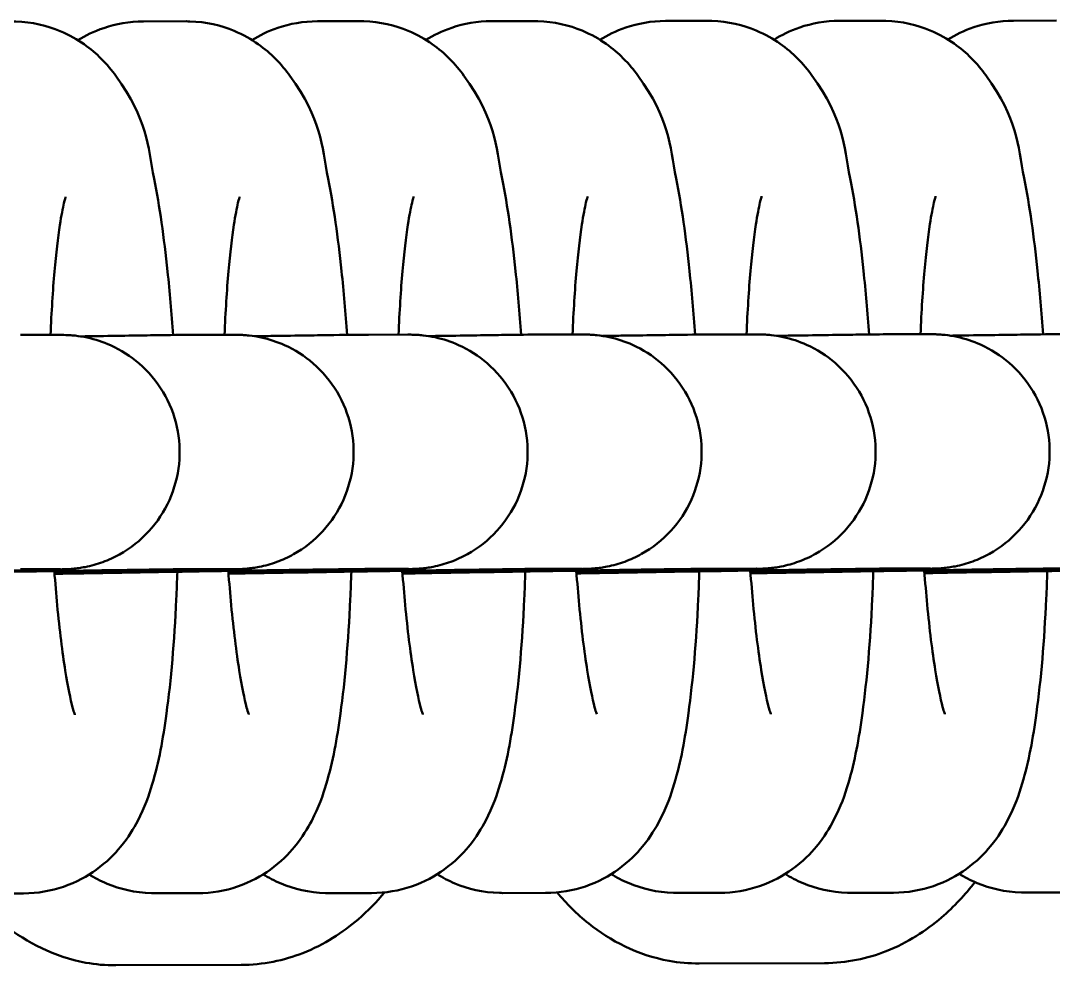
# Model space of a CAD drawing. Header units: millimetres. Extents: x 170 to 5770, y -1450 to 5650.
# Drawn here: x 1988.19 to 2014.64, y 2087.75 to 2111.95 of the extents above; entities that cross this region are included whole.
import ezdxf

# ---------------------------------------------------------------- set-up
doc = ezdxf.new("R2010")
doc.units = ezdxf.units.MM
doc.header["$LTSCALE"] = 10
doc.layers.add('Viditelná (ISO)', color=7, linetype='Continuous', lineweight=50)

# ---------------------------------------------------------------- blocks, each defined once
blk = doc.blocks.new('VVZ-VH101-2')
at = {"layer": 'Viditelná (ISO)'}
for p, q in [((1822.435, -3538.07), (1821.335, -3538.071)), ((1826.891, -3538.067), (1825.791, -3538.068)), ((1831.347, -3538.063), (1830.247, -3538.064)), ((1835.803, -3538.06), (1834.703, -3538.061)), ((1840.259, -3538.056), (1839.159, -3538.057)), ((1844.715, -3538.053), (1843.615, -3538.054)), ((1818.185, -3546.103), (1819.195, -3546.102)), ((1822.641, -3546.099), (1823.652, -3546.099)), ((1827.097, -3546.096), (1828.108, -3546.095)), ((1831.553, -3546.092), (1832.564, -3546.092)), ((1836.009, -3546.089), (1837.02, -3546.088)), ((1840.465, -3546.085), (1841.476, -3546.085)), ((1818.189, -3552.103), (1819.2, -3552.102)), ((1822.645, -3552.099), (1823.656, -3552.099)), ((1827.101, -3552.096), (1828.112, -3552.095)), ((1831.557, -3552.092), (1832.568, -3552.092)), ((1836.013, -3552.089), (1837.024, -3552.088)), ((1840.47, -3552.085), (1841.48, -3552.085)), ((1817.166, -3560.405), (1818.266, -3560.405)), ((1821.622, -3560.402), (1822.722, -3560.401)), ((1826.078, -3560.398), (1827.178, -3560.398)), ((1830.534, -3560.395), (1831.634, -3560.394)), ((1834.99, -3560.391), (1836.09, -3560.391)), ((1839.446, -3560.388), (1840.546, -3560.387)), ((1843.902, -3560.384), (1845.002, -3560.384)), ((1820.627, -3562.247), (1823.837, -3562.237)), ((1835.567, -3562.2), (1838.778, -3562.19))]:
    blk.add_line(p, q, dxfattribs=at)
for points, knots in [([(1822.092, -3546.104), (1822.053, -3545.539), (1822.006, -3544.993), (1821.86, -3543.6), (1821.748, -3542.809), (1821.432, -3541.215), (1821.45, -3540.614), (1820.528, -3539.331), (1820.407, -3539.181), (1820.012, -3538.788), (1819.683, -3538.52), (1818.874, -3538.183), (1818.476, -3538.086), (1818.036, -3538.074), (1818.007, -3538.074), (1817.979, -3538.074)], [1.937477, 1.937477, 1.937477, 1.937477, 2.147268, 2.147268, 2.501252, 2.501252, 2.951782, 2.951782, 3.006039, 3.006039, 3.08488, 3.08488, 3.137955, 3.137955, 3.141593, 3.141593, 3.141593, 3.141593]), ([(1821.335, -3538.071), (1820.979, -3538.071), (1820.625, -3538.136), (1820.066, -3538.327), (1819.845, -3538.437), (1819.657, -3538.554)], [3.14159265, 3.14159265, 3.14159265, 3.14159265, 3.1872207, 3.1872207, 3.22453337, 3.22453337, 3.22453337, 3.22453337]), ([(1826.548, -3546.101), (1826.509, -3545.536), (1826.462, -3544.99), (1826.316, -3543.597), (1826.204, -3542.806), (1825.888, -3541.211), (1825.906, -3540.61), (1824.984, -3539.328), (1824.863, -3539.178), (1824.468, -3538.784), (1824.139, -3538.517), (1823.33, -3538.179), (1822.932, -3538.082), (1822.492, -3538.071), (1822.463, -3538.07), (1822.435, -3538.07)], [1.937477, 1.937477, 1.937477, 1.937477, 2.147268, 2.147268, 2.501252, 2.501252, 2.951782, 2.951782, 3.006039, 3.006039, 3.08488, 3.08488, 3.137955, 3.137955, 3.141593, 3.141593, 3.141593, 3.141593]), ([(1825.791, -3538.068), (1825.435, -3538.068), (1825.081, -3538.132), (1824.522, -3538.323), (1824.301, -3538.434), (1824.113, -3538.551)], [3.14159265, 3.14159265, 3.14159265, 3.14159265, 3.1872207, 3.1872207, 3.22453337, 3.22453337, 3.22453337, 3.22453337]), ([(1831.004, -3546.097), (1830.965, -3545.532), (1830.918, -3544.986), (1830.772, -3543.593), (1830.66, -3542.802), (1830.344, -3541.208), (1830.362, -3540.607), (1829.44, -3539.324), (1829.319, -3539.174), (1828.924, -3538.781), (1828.595, -3538.513), (1827.786, -3538.176), (1827.388, -3538.079), (1826.948, -3538.067), (1826.919, -3538.067), (1826.891, -3538.067)], [1.937477, 1.937477, 1.937477, 1.937477, 2.147268, 2.147268, 2.501252, 2.501252, 2.951782, 2.951782, 3.006039, 3.006039, 3.08488, 3.08488, 3.137955, 3.137955, 3.141593, 3.141593, 3.141593, 3.141593]), ([(1830.247, -3538.064), (1829.891, -3538.064), (1829.537, -3538.129), (1828.978, -3538.32), (1828.757, -3538.43), (1828.569, -3538.547)], [3.14159265, 3.14159265, 3.14159265, 3.14159265, 3.1872207, 3.1872207, 3.22453337, 3.22453337, 3.22453337, 3.22453337]), ([(1835.46, -3546.094), (1835.421, -3545.529), (1835.374, -3544.983), (1835.228, -3543.59), (1835.116, -3542.799), (1834.8, -3541.204), (1834.818, -3540.603), (1833.896, -3539.321), (1833.776, -3539.171), (1833.38, -3538.777), (1833.051, -3538.51), (1832.242, -3538.172), (1831.845, -3538.075), (1831.404, -3538.064), (1831.375, -3538.063), (1831.347, -3538.063)], [1.937477, 1.937477, 1.937477, 1.937477, 2.147268, 2.147268, 2.501252, 2.501252, 2.951782, 2.951782, 3.006039, 3.006039, 3.08488, 3.08488, 3.137955, 3.137955, 3.141593, 3.141593, 3.141593, 3.141593]), ([(1834.703, -3538.061), (1834.347, -3538.061), (1833.993, -3538.125), (1833.434, -3538.316), (1833.213, -3538.427), (1833.025, -3538.544)], [3.14159265, 3.14159265, 3.14159265, 3.14159265, 3.1872207, 3.1872207, 3.22453337, 3.22453337, 3.22453337, 3.22453337]), ([(1839.916, -3546.09), (1839.877, -3545.525), (1839.83, -3544.979), (1839.684, -3543.586), (1839.572, -3542.795), (1839.256, -3541.201), (1839.274, -3540.6), (1838.352, -3539.317), (1838.232, -3539.167), (1837.836, -3538.774), (1837.507, -3538.507), (1836.698, -3538.169), (1836.301, -3538.072), (1835.86, -3538.06), (1835.831, -3538.06), (1835.803, -3538.06)], [1.937477, 1.937477, 1.937477, 1.937477, 2.147268, 2.147268, 2.501252, 2.501252, 2.951782, 2.951782, 3.006039, 3.006039, 3.08488, 3.08488, 3.137955, 3.137955, 3.141593, 3.141593, 3.141593, 3.141593]), ([(1839.159, -3538.057), (1838.803, -3538.057), (1838.449, -3538.122), (1837.89, -3538.313), (1837.669, -3538.424), (1837.482, -3538.54)], [3.14159265, 3.14159265, 3.14159265, 3.14159265, 3.1872207, 3.1872207, 3.22453337, 3.22453337, 3.22453337, 3.22453337]), ([(1844.372, -3546.087), (1844.333, -3545.522), (1844.286, -3544.976), (1844.14, -3543.583), (1844.028, -3542.792), (1843.712, -3541.197), (1843.73, -3540.596), (1842.808, -3539.314), (1842.688, -3539.164), (1842.292, -3538.77), (1841.963, -3538.503), (1841.154, -3538.165), (1840.757, -3538.068), (1840.316, -3538.057), (1840.287, -3538.056), (1840.259, -3538.056)], [1.937477, 1.937477, 1.937477, 1.937477, 2.147268, 2.147268, 2.501252, 2.501252, 2.951782, 2.951782, 3.006039, 3.006039, 3.08488, 3.08488, 3.137955, 3.137955, 3.141593, 3.141593, 3.141593, 3.141593]), ([(1843.615, -3538.054), (1843.259, -3538.054), (1842.905, -3538.118), (1842.346, -3538.309), (1842.125, -3538.42), (1841.938, -3538.537)], [3.14159265, 3.14159265, 3.14159265, 3.14159265, 3.1872207, 3.1872207, 3.22453337, 3.22453337, 3.22453337, 3.22453337]), ([(1819.342, -3542.565), (1819.342, -3542.565), (1819.342, -3542.566), (1819.338, -3542.579), (1819.32, -3542.636), (1819.269, -3542.852), (1819.231, -3543.047), (1819.145, -3543.609), (1819.097, -3544.014), (1819.014, -3544.962), (1818.979, -3545.513), (1818.954, -3546.102)], [3.4957513, 3.4957513, 3.4957513, 3.4957513, 3.5105711, 3.5105711, 3.6320787, 3.6320787, 3.8099362, 3.8099362, 4.0489441, 4.0489441, 4.3013385, 4.3013385, 4.3013385, 4.3013385]), ([(1823.798, -3542.562), (1823.798, -3542.562), (1823.798, -3542.562), (1823.794, -3542.575), (1823.776, -3542.633), (1823.725, -3542.849), (1823.688, -3543.043), (1823.601, -3543.605), (1823.553, -3544.01), (1823.47, -3544.959), (1823.435, -3545.509), (1823.411, -3546.099)], [3.4957513, 3.4957513, 3.4957513, 3.4957513, 3.5105711, 3.5105711, 3.6320787, 3.6320787, 3.8099362, 3.8099362, 4.0489441, 4.0489441, 4.3013385, 4.3013385, 4.3013385, 4.3013385]), ([(1828.254, -3542.558), (1828.254, -3542.558), (1828.254, -3542.559), (1828.25, -3542.572), (1828.232, -3542.629), (1828.182, -3542.845), (1828.144, -3543.04), (1828.057, -3543.602), (1828.009, -3544.007), (1827.926, -3544.955), (1827.891, -3545.506), (1827.867, -3546.095)], [3.4957513, 3.4957513, 3.4957513, 3.4957513, 3.5105711, 3.5105711, 3.6320787, 3.6320787, 3.8099362, 3.8099362, 4.0489441, 4.0489441, 4.3013385, 4.3013385, 4.3013385, 4.3013385]), ([(1832.71, -3542.555), (1832.71, -3542.555), (1832.71, -3542.555), (1832.706, -3542.568), (1832.688, -3542.626), (1832.638, -3542.842), (1832.6, -3543.036), (1832.513, -3543.598), (1832.465, -3544.003), (1832.382, -3544.952), (1832.347, -3545.502), (1832.323, -3546.092)], [3.4957513, 3.4957513, 3.4957513, 3.4957513, 3.5105711, 3.5105711, 3.6320787, 3.6320787, 3.8099362, 3.8099362, 4.0489441, 4.0489441, 4.3013385, 4.3013385, 4.3013385, 4.3013385]), ([(1837.166, -3542.551), (1837.166, -3542.551), (1837.166, -3542.552), (1837.162, -3542.565), (1837.144, -3542.622), (1837.094, -3542.838), (1837.056, -3543.033), (1836.969, -3543.595), (1836.921, -3544), (1836.838, -3544.948), (1836.803, -3545.499), (1836.779, -3546.088)], [3.4957513, 3.4957513, 3.4957513, 3.4957513, 3.5105711, 3.5105711, 3.6320787, 3.6320787, 3.8099362, 3.8099362, 4.0489441, 4.0489441, 4.3013385, 4.3013385, 4.3013385, 4.3013385]), ([(1841.622, -3542.548), (1841.622, -3542.548), (1841.622, -3542.548), (1841.618, -3542.561), (1841.6, -3542.619), (1841.55, -3542.835), (1841.512, -3543.029), (1841.426, -3543.591), (1841.377, -3543.996), (1841.294, -3544.945), (1841.259, -3545.495), (1841.235, -3546.085)], [3.4957513, 3.4957513, 3.4957513, 3.4957513, 3.5105711, 3.5105711, 3.6320787, 3.6320787, 3.8099362, 3.8099362, 4.0489441, 4.0489441, 4.3013385, 4.3013385, 4.3013385, 4.3013385]), ([(1819.195, -3546.102), (1819.218, -3546.102), (1819.239, -3546.102), (1819.286, -3546.102), (1819.307, -3546.103), (1819.361, -3546.104), (1819.375, -3546.105), (1819.405, -3546.106), (1819.423, -3546.107), (1819.483, -3546.111), (1819.532, -3546.115), (1819.682, -3546.131), (1819.788, -3546.148), (1820.096, -3546.214), (1820.3, -3546.281), (1820.755, -3546.486), (1821.004, -3546.644), (1821.463, -3547.042), (1821.673, -3547.292), (1822, -3547.839), (1822.121, -3548.143), (1822.259, -3548.765), (1822.278, -3549.091), (1822.213, -3549.725), (1822.128, -3550.041), (1821.867, -3550.622), (1821.687, -3550.895), (1821.257, -3551.365), (1821, -3551.568), (1820.585, -3551.8), (1820.441, -3551.866), (1820.146, -3551.974), (1819.993, -3552.016), (1819.786, -3552.057), (1819.731, -3552.067), (1819.629, -3552.081), (1819.58, -3552.086), (1819.522, -3552.092), (1819.505, -3552.093), (1819.428, -3552.099), (1819.402, -3552.1), (1819.333, -3552.103), (1819.303, -3552.104), (1819.159, -3552.109), (1819.008, -3552.113), (1818.428, -3552.126), (1817.874, -3552.137), (1816.595, -3552.162), (1815.892, -3552.176), (1814.956, -3552.193), (1814.779, -3552.196), (1814.599, -3552.2)], [0, 0, 0, 0, 0.039337, 0.039337, 0.068948, 0.068948, 0.076841, 0.076841, 0.084758, 0.084758, 0.100846, 0.100846, 0.132709, 0.132709, 0.196079, 0.196079, 0.282696, 0.282696, 0.378323, 0.378323, 0.473906, 0.473906, 0.569501, 0.569501, 0.665096, 0.665096, 0.760691, 0.760691, 0.856282, 0.856282, 0.903554, 0.903554, 0.950706, 0.950706, 0.967761, 0.967761, 0.983739, 0.983739, 0.991659, 0.991659, 1.024165, 1.024165, 1.087146, 1.087146, 1.263406, 1.263406, 1.569696, 1.569696, 1.83183, 1.83183, 1.891194, 1.891194, 1.891194, 1.891194]), ([(1823.652, -3546.099), (1823.674, -3546.098), (1823.695, -3546.099), (1823.742, -3546.099), (1823.764, -3546.099), (1823.817, -3546.101), (1823.831, -3546.101), (1823.861, -3546.103), (1823.879, -3546.104), (1823.939, -3546.107), (1823.988, -3546.111), (1824.138, -3546.127), (1824.244, -3546.144), (1824.552, -3546.211), (1824.756, -3546.277), (1825.211, -3546.482), (1825.46, -3546.641), (1825.919, -3547.038), (1826.13, -3547.288), (1826.456, -3547.836), (1826.577, -3548.139), (1826.715, -3548.762), (1826.734, -3549.088), (1826.669, -3549.722), (1826.584, -3550.037), (1826.323, -3550.619), (1826.143, -3550.892), (1825.713, -3551.362), (1825.456, -3551.564), (1825.041, -3551.796), (1824.897, -3551.862), (1824.602, -3551.97), (1824.449, -3552.013), (1824.242, -3552.054), (1824.187, -3552.063), (1824.085, -3552.077), (1824.036, -3552.083), (1823.978, -3552.088), (1823.961, -3552.09), (1823.884, -3552.096), (1823.858, -3552.097), (1823.789, -3552.1), (1823.759, -3552.101), (1823.615, -3552.105), (1823.464, -3552.109), (1822.884, -3552.122), (1822.33, -3552.134), (1821.051, -3552.159), (1820.348, -3552.172), (1819.412, -3552.189), (1819.235, -3552.193), (1819.055, -3552.196)], [0, 0, 0, 0, 0.039337, 0.039337, 0.068948, 0.068948, 0.076841, 0.076841, 0.084758, 0.084758, 0.100846, 0.100846, 0.132709, 0.132709, 0.196079, 0.196079, 0.282696, 0.282696, 0.378323, 0.378323, 0.473906, 0.473906, 0.569501, 0.569501, 0.665096, 0.665096, 0.760691, 0.760691, 0.856282, 0.856282, 0.903554, 0.903554, 0.950706, 0.950706, 0.967761, 0.967761, 0.983739, 0.983739, 0.991659, 0.991659, 1.024165, 1.024165, 1.087146, 1.087146, 1.263406, 1.263406, 1.569696, 1.569696, 1.83183, 1.83183, 1.891194, 1.891194, 1.891194, 1.891194]), ([(1819.722, -3546.139), (1819.885, -3546.136), (1820.043, -3546.134), (1820.818, -3546.122), (1821.35, -3546.114), (1822.156, -3546.103), (1822.431, -3546.1), (1822.61, -3546.099), (1822.625, -3546.099), (1822.641, -3546.099)], [2.8114817, 2.8114817, 2.8114817, 2.8114817, 2.874869, 2.874869, 3.1358233, 3.1358233, 3.3979236, 3.3979236, 3.4244391, 3.4244391, 3.4244391, 3.4244391]), ([(1828.108, -3546.095), (1828.13, -3546.095), (1828.151, -3546.095), (1828.198, -3546.095), (1828.22, -3546.096), (1828.274, -3546.097), (1828.287, -3546.098), (1828.317, -3546.099), (1828.335, -3546.1), (1828.395, -3546.104), (1828.444, -3546.108), (1828.594, -3546.124), (1828.7, -3546.141), (1829.008, -3546.207), (1829.212, -3546.274), (1829.667, -3546.479), (1829.916, -3546.637), (1830.375, -3547.035), (1830.586, -3547.285), (1830.912, -3547.832), (1831.033, -3548.136), (1831.171, -3548.758), (1831.19, -3549.084), (1831.125, -3549.718), (1831.04, -3550.034), (1830.779, -3550.615), (1830.599, -3550.888), (1830.169, -3551.358), (1829.913, -3551.561), (1829.497, -3551.793), (1829.353, -3551.859), (1829.058, -3551.967), (1828.905, -3552.009), (1828.698, -3552.05), (1828.643, -3552.06), (1828.541, -3552.074), (1828.492, -3552.079), (1828.434, -3552.085), (1828.417, -3552.086), (1828.34, -3552.092), (1828.314, -3552.093), (1828.245, -3552.096), (1828.215, -3552.097), (1828.071, -3552.102), (1827.92, -3552.106), (1827.34, -3552.119), (1826.786, -3552.13), (1825.507, -3552.155), (1824.804, -3552.169), (1823.868, -3552.186), (1823.691, -3552.189), (1823.511, -3552.193)], [0, 0, 0, 0, 0.039337, 0.039337, 0.068948, 0.068948, 0.076841, 0.076841, 0.084758, 0.084758, 0.100846, 0.100846, 0.132709, 0.132709, 0.196079, 0.196079, 0.282696, 0.282696, 0.378323, 0.378323, 0.473906, 0.473906, 0.569501, 0.569501, 0.665096, 0.665096, 0.760691, 0.760691, 0.856282, 0.856282, 0.903554, 0.903554, 0.950706, 0.950706, 0.967761, 0.967761, 0.983739, 0.983739, 0.991659, 0.991659, 1.024165, 1.024165, 1.087146, 1.087146, 1.263406, 1.263406, 1.569696, 1.569696, 1.83183, 1.83183, 1.891194, 1.891194, 1.891194, 1.891194]), ([(1824.178, -3546.135), (1824.341, -3546.133), (1824.499, -3546.13), (1825.274, -3546.118), (1825.806, -3546.111), (1826.612, -3546.1), (1826.887, -3546.097), (1827.066, -3546.096), (1827.082, -3546.096), (1827.097, -3546.096)], [2.8114817, 2.8114817, 2.8114817, 2.8114817, 2.874869, 2.874869, 3.1358233, 3.1358233, 3.3979236, 3.3979236, 3.4244391, 3.4244391, 3.4244391, 3.4244391]), ([(1832.564, -3546.092), (1832.586, -3546.092), (1832.607, -3546.092), (1832.654, -3546.092), (1832.676, -3546.092), (1832.73, -3546.094), (1832.743, -3546.094), (1832.773, -3546.096), (1832.791, -3546.097), (1832.851, -3546.1), (1832.9, -3546.104), (1833.05, -3546.12), (1833.156, -3546.137), (1833.464, -3546.204), (1833.668, -3546.27), (1834.123, -3546.475), (1834.372, -3546.634), (1834.831, -3547.031), (1835.042, -3547.281), (1835.368, -3547.829), (1835.489, -3548.132), (1835.627, -3548.755), (1835.646, -3549.081), (1835.581, -3549.715), (1835.496, -3550.03), (1835.235, -3550.612), (1835.056, -3550.885), (1834.625, -3551.355), (1834.369, -3551.557), (1833.953, -3551.789), (1833.809, -3551.855), (1833.514, -3551.963), (1833.361, -3552.006), (1833.154, -3552.047), (1833.099, -3552.056), (1832.997, -3552.07), (1832.948, -3552.076), (1832.89, -3552.081), (1832.873, -3552.083), (1832.796, -3552.089), (1832.77, -3552.09), (1832.701, -3552.093), (1832.671, -3552.094), (1832.527, -3552.098), (1832.376, -3552.102), (1831.796, -3552.115), (1831.242, -3552.127), (1829.963, -3552.152), (1829.26, -3552.165), (1828.324, -3552.182), (1828.147, -3552.186), (1827.967, -3552.189)], [0, 0, 0, 0, 0.039337, 0.039337, 0.068948, 0.068948, 0.076841, 0.076841, 0.084758, 0.084758, 0.100846, 0.100846, 0.132709, 0.132709, 0.196079, 0.196079, 0.282696, 0.282696, 0.378323, 0.378323, 0.473906, 0.473906, 0.569501, 0.569501, 0.665096, 0.665096, 0.760691, 0.760691, 0.856282, 0.856282, 0.903554, 0.903554, 0.950706, 0.950706, 0.967761, 0.967761, 0.983739, 0.983739, 0.991659, 0.991659, 1.024165, 1.024165, 1.087146, 1.087146, 1.263406, 1.263406, 1.569696, 1.569696, 1.83183, 1.83183, 1.891194, 1.891194, 1.891194, 1.891194]), ([(1828.634, -3546.132), (1828.797, -3546.129), (1828.955, -3546.127), (1829.73, -3546.115), (1830.262, -3546.107), (1831.068, -3546.096), (1831.343, -3546.093), (1831.522, -3546.092), (1831.538, -3546.092), (1831.553, -3546.092)], [2.8114817, 2.8114817, 2.8114817, 2.8114817, 2.874869, 2.874869, 3.1358233, 3.1358233, 3.3979236, 3.3979236, 3.4244391, 3.4244391, 3.4244391, 3.4244391]), ([(1837.02, -3546.088), (1837.042, -3546.088), (1837.063, -3546.088), (1837.11, -3546.088), (1837.132, -3546.089), (1837.186, -3546.09), (1837.199, -3546.091), (1837.229, -3546.092), (1837.247, -3546.093), (1837.307, -3546.097), (1837.356, -3546.101), (1837.506, -3546.117), (1837.612, -3546.134), (1837.921, -3546.2), (1838.124, -3546.267), (1838.579, -3546.472), (1838.828, -3546.63), (1839.288, -3547.028), (1839.498, -3547.278), (1839.824, -3547.825), (1839.945, -3548.129), (1840.083, -3548.751), (1840.102, -3549.077), (1840.037, -3549.711), (1839.952, -3550.027), (1839.691, -3550.608), (1839.512, -3550.881), (1839.081, -3551.351), (1838.825, -3551.554), (1838.409, -3551.786), (1838.265, -3551.852), (1837.97, -3551.96), (1837.817, -3552.003), (1837.61, -3552.043), (1837.555, -3552.053), (1837.453, -3552.067), (1837.404, -3552.072), (1837.346, -3552.078), (1837.329, -3552.079), (1837.253, -3552.085), (1837.226, -3552.086), (1837.157, -3552.089), (1837.127, -3552.09), (1836.983, -3552.095), (1836.832, -3552.099), (1836.253, -3552.112), (1835.698, -3552.123), (1834.419, -3552.148), (1833.716, -3552.162), (1832.78, -3552.179), (1832.603, -3552.182), (1832.423, -3552.186)], [0, 0, 0, 0, 0.039337, 0.039337, 0.068948, 0.068948, 0.076841, 0.076841, 0.084758, 0.084758, 0.100846, 0.100846, 0.132709, 0.132709, 0.196079, 0.196079, 0.282696, 0.282696, 0.378323, 0.378323, 0.473906, 0.473906, 0.569501, 0.569501, 0.665096, 0.665096, 0.760691, 0.760691, 0.856282, 0.856282, 0.903554, 0.903554, 0.950706, 0.950706, 0.967761, 0.967761, 0.983739, 0.983739, 0.991659, 0.991659, 1.024165, 1.024165, 1.087146, 1.087146, 1.263406, 1.263406, 1.569696, 1.569696, 1.83183, 1.83183, 1.891194, 1.891194, 1.891194, 1.891194]), ([(1833.09, -3546.128), (1833.253, -3546.126), (1833.411, -3546.123), (1834.186, -3546.111), (1834.718, -3546.104), (1835.524, -3546.093), (1835.799, -3546.09), (1835.978, -3546.089), (1835.994, -3546.089), (1836.009, -3546.089)], [2.8114817, 2.8114817, 2.8114817, 2.8114817, 2.874869, 2.874869, 3.1358233, 3.1358233, 3.3979236, 3.3979236, 3.4244391, 3.4244391, 3.4244391, 3.4244391]), ([(1841.476, -3546.085), (1841.498, -3546.085), (1841.519, -3546.085), (1841.566, -3546.085), (1841.588, -3546.085), (1841.642, -3546.087), (1841.655, -3546.087), (1841.685, -3546.089), (1841.703, -3546.09), (1841.763, -3546.093), (1841.812, -3546.097), (1841.962, -3546.113), (1842.068, -3546.13), (1842.377, -3546.197), (1842.58, -3546.263), (1843.035, -3546.468), (1843.284, -3546.627), (1843.744, -3547.024), (1843.954, -3547.274), (1844.28, -3547.822), (1844.401, -3548.125), (1844.539, -3548.748), (1844.558, -3549.074), (1844.493, -3549.708), (1844.408, -3550.023), (1844.147, -3550.605), (1843.968, -3550.878), (1843.537, -3551.348), (1843.281, -3551.55), (1842.865, -3551.782), (1842.721, -3551.848), (1842.426, -3551.956), (1842.273, -3551.999), (1842.066, -3552.04), (1842.011, -3552.049), (1841.909, -3552.063), (1841.861, -3552.069), (1841.802, -3552.074), (1841.785, -3552.076), (1841.709, -3552.082), (1841.682, -3552.083), (1841.613, -3552.086), (1841.583, -3552.087), (1841.439, -3552.091), (1841.288, -3552.095), (1840.709, -3552.108), (1840.154, -3552.12), (1838.875, -3552.145), (1838.172, -3552.158), (1837.236, -3552.176), (1837.06, -3552.179), (1836.879, -3552.182)], [0, 0, 0, 0, 0.039337, 0.039337, 0.068948, 0.068948, 0.076841, 0.076841, 0.084758, 0.084758, 0.100846, 0.100846, 0.132709, 0.132709, 0.196079, 0.196079, 0.282696, 0.282696, 0.378323, 0.378323, 0.473906, 0.473906, 0.569501, 0.569501, 0.665096, 0.665096, 0.760691, 0.760691, 0.856282, 0.856282, 0.903554, 0.903554, 0.950706, 0.950706, 0.967761, 0.967761, 0.983739, 0.983739, 0.991659, 0.991659, 1.024165, 1.024165, 1.087146, 1.087146, 1.263406, 1.263406, 1.569696, 1.569696, 1.83183, 1.83183, 1.891194, 1.891194, 1.891194, 1.891194]), ([(1837.546, -3546.125), (1837.709, -3546.122), (1837.867, -3546.12), (1838.642, -3546.108), (1839.174, -3546.1), (1839.98, -3546.089), (1840.255, -3546.086), (1840.434, -3546.085), (1840.45, -3546.085), (1840.465, -3546.085)], [2.8114817, 2.8114817, 2.8114817, 2.8114817, 2.874869, 2.874869, 3.1358233, 3.1358233, 3.3979236, 3.3979236, 3.4244391, 3.4244391, 3.4244391, 3.4244391]), ([(1845.932, -3546.081), (1845.954, -3546.081), (1845.975, -3546.081), (1846.022, -3546.082), (1846.044, -3546.082), (1846.098, -3546.083), (1846.111, -3546.084), (1846.141, -3546.085), (1846.159, -3546.086), (1846.219, -3546.09), (1846.268, -3546.094), (1846.418, -3546.11), (1846.524, -3546.127), (1846.833, -3546.193), (1847.036, -3546.26), (1847.491, -3546.465), (1847.74, -3546.623), (1848.2, -3547.021), (1848.41, -3547.271), (1848.736, -3547.818), (1848.857, -3548.122), (1848.995, -3548.744), (1849.014, -3549.07), (1848.949, -3549.704), (1848.864, -3550.02), (1848.603, -3550.601), (1848.424, -3550.874), (1847.993, -3551.344), (1847.737, -3551.547), (1847.321, -3551.779), (1847.177, -3551.845), (1846.882, -3551.953), (1846.729, -3551.996), (1846.522, -3552.036), (1846.467, -3552.046), (1846.365, -3552.06), (1846.317, -3552.065), (1846.258, -3552.071), (1846.241, -3552.072), (1846.165, -3552.078), (1846.138, -3552.079), (1846.069, -3552.083), (1846.04, -3552.083), (1845.895, -3552.088), (1845.744, -3552.092), (1845.165, -3552.105), (1844.61, -3552.116), (1843.331, -3552.141), (1842.628, -3552.155), (1841.693, -3552.172), (1841.516, -3552.175), (1841.335, -3552.179)], [0, 0, 0, 0, 0.039337, 0.039337, 0.068948, 0.068948, 0.076841, 0.076841, 0.084758, 0.084758, 0.100846, 0.100846, 0.132709, 0.132709, 0.196079, 0.196079, 0.282696, 0.282696, 0.378323, 0.378323, 0.473906, 0.473906, 0.569501, 0.569501, 0.665096, 0.665096, 0.760691, 0.760691, 0.856282, 0.856282, 0.903554, 0.903554, 0.950706, 0.950706, 0.967761, 0.967761, 0.983739, 0.983739, 0.991659, 0.991659, 1.024165, 1.024165, 1.087146, 1.087146, 1.263406, 1.263406, 1.569696, 1.569696, 1.83183, 1.83183, 1.891194, 1.891194, 1.891194, 1.891194]), ([(1842.002, -3546.121), (1842.165, -3546.119), (1842.323, -3546.116), (1843.098, -3546.104), (1843.63, -3546.097), (1844.436, -3546.086), (1844.711, -3546.083), (1844.89, -3546.082), (1844.906, -3546.082), (1844.921, -3546.082)], [2.8114817, 2.8114817, 2.8114817, 2.8114817, 2.874869, 2.874869, 3.1358233, 3.1358233, 3.3979236, 3.3979236, 3.4244391, 3.4244391, 3.4244391, 3.4244391]), ([(1822.645, -3552.099), (1822.609, -3552.099), (1822.505, -3552.1), (1822.157, -3552.104), (1821.856, -3552.108), (1821.026, -3552.119), (1820.451, -3552.128), (1819.132, -3552.149), (1818.37, -3552.161), (1816.761, -3552.187), (1815.894, -3552.202), (1814.887, -3552.219), (1814.744, -3552.222), (1814.601, -3552.224)], [0, 0, 0, 0, 0.146254, 0.146254, 0.358083, 0.358083, 0.613354, 0.613354, 0.872195, 0.872195, 1.131799, 1.131799, 1.174634, 1.174634, 1.174634, 1.174634]), ([(1827.101, -3552.096), (1827.065, -3552.096), (1826.961, -3552.097), (1826.613, -3552.1), (1826.312, -3552.104), (1825.482, -3552.116), (1824.907, -3552.124), (1823.588, -3552.145), (1822.826, -3552.157), (1821.217, -3552.184), (1820.35, -3552.199), (1819.344, -3552.216), (1819.2, -3552.218), (1819.057, -3552.221)], [0, 0, 0, 0, 0.146254, 0.146254, 0.358083, 0.358083, 0.613354, 0.613354, 0.872195, 0.872195, 1.131799, 1.131799, 1.174634, 1.174634, 1.174634, 1.174634]), ([(1831.557, -3552.092), (1831.521, -3552.092), (1831.418, -3552.093), (1831.069, -3552.097), (1830.768, -3552.101), (1829.938, -3552.112), (1829.363, -3552.121), (1828.044, -3552.142), (1827.282, -3552.154), (1825.673, -3552.18), (1824.806, -3552.195), (1823.8, -3552.212), (1823.657, -3552.215), (1823.513, -3552.217)], [0, 0, 0, 0, 0.146254, 0.146254, 0.358083, 0.358083, 0.613354, 0.613354, 0.872195, 0.872195, 1.131799, 1.131799, 1.174634, 1.174634, 1.174634, 1.174634]), ([(1836.013, -3552.089), (1835.977, -3552.089), (1835.874, -3552.09), (1835.525, -3552.093), (1835.225, -3552.097), (1834.394, -3552.109), (1833.819, -3552.117), (1832.5, -3552.138), (1831.738, -3552.15), (1830.129, -3552.177), (1829.262, -3552.192), (1828.256, -3552.209), (1828.113, -3552.211), (1827.969, -3552.214)], [0, 0, 0, 0, 0.146254, 0.146254, 0.358083, 0.358083, 0.613354, 0.613354, 0.872195, 0.872195, 1.131799, 1.131799, 1.174634, 1.174634, 1.174634, 1.174634]), ([(1840.47, -3552.085), (1840.433, -3552.085), (1840.33, -3552.086), (1839.981, -3552.09), (1839.681, -3552.094), (1838.85, -3552.105), (1838.275, -3552.114), (1836.956, -3552.135), (1836.194, -3552.147), (1834.585, -3552.173), (1833.718, -3552.188), (1832.712, -3552.205), (1832.569, -3552.208), (1832.425, -3552.21)], [0, 0, 0, 0, 0.146254, 0.146254, 0.358083, 0.358083, 0.613354, 0.613354, 0.872195, 0.872195, 1.131799, 1.131799, 1.174634, 1.174634, 1.174634, 1.174634]), ([(1844.926, -3552.082), (1844.889, -3552.082), (1844.786, -3552.083), (1844.437, -3552.086), (1844.137, -3552.09), (1843.306, -3552.102), (1842.731, -3552.111), (1841.412, -3552.131), (1840.65, -3552.143), (1839.041, -3552.17), (1838.174, -3552.185), (1837.168, -3552.202), (1837.025, -3552.204), (1836.881, -3552.207)], [0, 0, 0, 0, 0.146254, 0.146254, 0.358083, 0.358083, 0.613354, 0.613354, 0.872195, 0.872195, 1.131799, 1.131799, 1.174634, 1.174634, 1.174634, 1.174634]), ([(1849.382, -3552.078), (1849.345, -3552.078), (1849.242, -3552.079), (1848.893, -3552.083), (1848.593, -3552.087), (1847.762, -3552.098), (1847.187, -3552.107), (1845.868, -3552.128), (1845.106, -3552.14), (1843.497, -3552.166), (1842.63, -3552.181), (1841.624, -3552.198), (1841.481, -3552.201), (1841.337, -3552.203)], [0, 0, 0, 0, 0.146254, 0.146254, 0.358083, 0.358083, 0.613354, 0.613354, 0.872195, 0.872195, 1.131799, 1.131799, 1.174634, 1.174634, 1.174634, 1.174634]), ([(1818.266, -3560.405), (1818.621, -3560.404), (1818.976, -3560.34), (1819.619, -3560.12), (1819.898, -3559.962), (1820.4, -3559.601), (1820.595, -3559.398), (1820.956, -3558.962), (1821.084, -3558.744), (1821.372, -3558.191), (1821.471, -3557.9), (1821.731, -3557.032), (1821.834, -3556.458), (1822.042, -3554.94), (1822.124, -3553.952), (1822.185, -3552.641), (1822.194, -3552.406), (1822.202, -3552.168)], [0, 0, 0, 0, 0.045628, 0.045628, 0.095384, 0.095384, 0.158046, 0.158046, 0.244984, 0.244984, 0.402893, 0.402893, 0.717053, 0.717053, 1.128654, 1.128654, 1.216641, 1.216641, 1.216641, 1.216641]), ([(1819.052, -3552.15), (1819.074, -3552.452), (1819.099, -3552.744), (1819.185, -3553.661), (1819.257, -3554.232), (1819.397, -3555.112), (1819.467, -3555.445), (1819.539, -3555.714), (1819.555, -3555.768), (1819.572, -3555.818), (1819.576, -3555.829), (1819.576, -3555.829)], [5.1055495, 5.1055495, 5.1055495, 5.1055495, 5.2336109, 5.2336109, 5.5253313, 5.5253313, 5.7847397, 5.7847397, 5.8763373, 5.8763373, 5.9335785, 5.9335785, 5.9335785, 5.9335785]), ([(1822.722, -3560.401), (1823.077, -3560.401), (1823.432, -3560.337), (1824.075, -3560.117), (1824.354, -3559.959), (1824.856, -3559.598), (1825.051, -3559.395), (1825.412, -3558.959), (1825.54, -3558.74), (1825.828, -3558.188), (1825.928, -3557.896), (1826.187, -3557.028), (1826.29, -3556.455), (1826.498, -3554.937), (1826.58, -3553.948), (1826.641, -3552.637), (1826.65, -3552.402), (1826.658, -3552.164)], [0, 0, 0, 0, 0.045628, 0.045628, 0.095384, 0.095384, 0.158046, 0.158046, 0.244984, 0.244984, 0.402893, 0.402893, 0.717053, 0.717053, 1.128654, 1.128654, 1.216641, 1.216641, 1.216641, 1.216641]), ([(1823.508, -3552.146), (1823.53, -3552.448), (1823.555, -3552.741), (1823.641, -3553.657), (1823.713, -3554.229), (1823.853, -3555.109), (1823.923, -3555.441), (1823.995, -3555.711), (1824.011, -3555.764), (1824.028, -3555.815), (1824.032, -3555.825), (1824.032, -3555.825)], [5.1055495, 5.1055495, 5.1055495, 5.1055495, 5.2336109, 5.2336109, 5.5253313, 5.5253313, 5.7847397, 5.7847397, 5.8763373, 5.8763373, 5.9335785, 5.9335785, 5.9335785, 5.9335785]), ([(1827.178, -3560.398), (1827.533, -3560.397), (1827.888, -3560.333), (1828.531, -3560.113), (1828.81, -3559.955), (1829.312, -3559.594), (1829.507, -3559.391), (1829.868, -3558.955), (1829.996, -3558.737), (1830.284, -3558.184), (1830.384, -3557.893), (1830.643, -3557.025), (1830.746, -3556.451), (1830.954, -3554.933), (1831.036, -3553.945), (1831.097, -3552.634), (1831.106, -3552.399), (1831.114, -3552.161)], [0, 0, 0, 0, 0.045628, 0.045628, 0.095384, 0.095384, 0.158046, 0.158046, 0.244984, 0.244984, 0.402893, 0.402893, 0.717053, 0.717053, 1.128654, 1.128654, 1.216641, 1.216641, 1.216641, 1.216641]), ([(1827.964, -3552.143), (1827.986, -3552.445), (1828.011, -3552.737), (1828.097, -3553.654), (1828.169, -3554.225), (1828.309, -3555.105), (1828.38, -3555.438), (1828.451, -3555.707), (1828.467, -3555.761), (1828.484, -3555.811), (1828.488, -3555.822), (1828.488, -3555.822)], [5.1055495, 5.1055495, 5.1055495, 5.1055495, 5.2336109, 5.2336109, 5.5253313, 5.5253313, 5.7847397, 5.7847397, 5.8763373, 5.8763373, 5.9335785, 5.9335785, 5.9335785, 5.9335785]), ([(1831.634, -3560.394), (1831.989, -3560.394), (1832.344, -3560.33), (1832.987, -3560.11), (1833.266, -3559.952), (1833.768, -3559.591), (1833.963, -3559.388), (1834.324, -3558.952), (1834.452, -3558.733), (1834.74, -3558.181), (1834.84, -3557.889), (1835.099, -3557.021), (1835.202, -3556.448), (1835.41, -3554.93), (1835.492, -3553.941), (1835.553, -3552.63), (1835.562, -3552.395), (1835.57, -3552.157)], [0, 0, 0, 0, 0.045628, 0.045628, 0.095384, 0.095384, 0.158046, 0.158046, 0.244984, 0.244984, 0.402893, 0.402893, 0.717053, 0.717053, 1.128654, 1.128654, 1.216641, 1.216641, 1.216641, 1.216641]), ([(1832.42, -3552.139), (1832.442, -3552.441), (1832.467, -3552.734), (1832.553, -3553.65), (1832.625, -3554.222), (1832.765, -3555.102), (1832.836, -3555.434), (1832.907, -3555.704), (1832.923, -3555.757), (1832.94, -3555.808), (1832.944, -3555.819), (1832.944, -3555.819)], [5.1055495, 5.1055495, 5.1055495, 5.1055495, 5.2336109, 5.2336109, 5.5253313, 5.5253313, 5.7847397, 5.7847397, 5.8763373, 5.8763373, 5.9335785, 5.9335785, 5.9335785, 5.9335785]), ([(1836.09, -3560.391), (1836.445, -3560.39), (1836.8, -3560.326), (1837.443, -3560.106), (1837.722, -3559.948), (1838.224, -3559.587), (1838.419, -3559.384), (1838.78, -3558.948), (1838.908, -3558.73), (1839.196, -3558.177), (1839.296, -3557.886), (1839.555, -3557.018), (1839.658, -3556.444), (1839.866, -3554.926), (1839.948, -3553.938), (1840.009, -3552.627), (1840.018, -3552.392), (1840.026, -3552.154)], [0, 0, 0, 0, 0.045628, 0.045628, 0.095384, 0.095384, 0.158046, 0.158046, 0.244984, 0.244984, 0.402893, 0.402893, 0.717053, 0.717053, 1.128654, 1.128654, 1.216641, 1.216641, 1.216641, 1.216641]), ([(1836.876, -3552.136), (1836.898, -3552.438), (1836.923, -3552.73), (1837.009, -3553.647), (1837.081, -3554.219), (1837.221, -3555.098), (1837.292, -3555.431), (1837.363, -3555.7), (1837.379, -3555.754), (1837.396, -3555.804), (1837.4, -3555.815), (1837.4, -3555.815)], [5.1055495, 5.1055495, 5.1055495, 5.1055495, 5.2336109, 5.2336109, 5.5253313, 5.5253313, 5.7847397, 5.7847397, 5.8763373, 5.8763373, 5.9335785, 5.9335785, 5.9335785, 5.9335785]), ([(1840.546, -3560.387), (1840.901, -3560.387), (1841.256, -3560.323), (1841.899, -3560.103), (1842.178, -3559.945), (1842.68, -3559.584), (1842.875, -3559.381), (1843.236, -3558.945), (1843.364, -3558.726), (1843.652, -3558.174), (1843.752, -3557.882), (1844.011, -3557.014), (1844.114, -3556.441), (1844.322, -3554.923), (1844.404, -3553.934), (1844.465, -3552.623), (1844.474, -3552.388), (1844.482, -3552.15)], [0, 0, 0, 0, 0.045628, 0.045628, 0.095384, 0.095384, 0.158046, 0.158046, 0.244984, 0.244984, 0.402893, 0.402893, 0.717053, 0.717053, 1.128654, 1.128654, 1.216641, 1.216641, 1.216641, 1.216641]), ([(1841.332, -3552.133), (1841.354, -3552.434), (1841.379, -3552.727), (1841.465, -3553.643), (1841.537, -3554.215), (1841.677, -3555.095), (1841.748, -3555.427), (1841.819, -3555.697), (1841.835, -3555.75), (1841.852, -3555.801), (1841.856, -3555.812), (1841.856, -3555.812)], [5.1055495, 5.1055495, 5.1055495, 5.1055495, 5.2336109, 5.2336109, 5.5253313, 5.5253313, 5.7847397, 5.7847397, 5.8763373, 5.8763373, 5.9335785, 5.9335785, 5.9335785, 5.9335785]), ([(1819.943, -3559.921), (1820.078, -3560.005), (1820.23, -3560.086), (1820.727, -3560.293), (1821.124, -3560.39), (1821.565, -3560.402), (1821.593, -3560.402), (1821.622, -3560.402)], [6.19868105, 6.19868105, 6.19868105, 6.19868105, 6.22647289, 6.22647289, 6.27954718, 6.27954718, 6.28318531, 6.28318531, 6.28318531, 6.28318531]), ([(1824.399, -3559.918), (1824.534, -3560.002), (1824.686, -3560.082), (1825.183, -3560.29), (1825.58, -3560.386), (1826.021, -3560.398), (1826.049, -3560.398), (1826.078, -3560.398)], [6.19868105, 6.19868105, 6.19868105, 6.19868105, 6.22647289, 6.22647289, 6.27954718, 6.27954718, 6.28318531, 6.28318531, 6.28318531, 6.28318531]), ([(1828.855, -3559.914), (1828.99, -3559.998), (1829.142, -3560.079), (1829.639, -3560.286), (1830.036, -3560.383), (1830.477, -3560.395), (1830.505, -3560.395), (1830.534, -3560.395)], [6.19868105, 6.19868105, 6.19868105, 6.19868105, 6.22647289, 6.22647289, 6.27954718, 6.27954718, 6.28318531, 6.28318531, 6.28318531, 6.28318531]), ([(1833.311, -3559.911), (1833.446, -3559.995), (1833.599, -3560.075), (1834.095, -3560.283), (1834.492, -3560.38), (1834.933, -3560.391), (1834.961, -3560.391), (1834.99, -3560.391)], [6.19868105, 6.19868105, 6.19868105, 6.19868105, 6.22647289, 6.22647289, 6.27954718, 6.27954718, 6.28318531, 6.28318531, 6.28318531, 6.28318531]), ([(1837.767, -3559.907), (1837.902, -3559.991), (1838.055, -3560.072), (1838.551, -3560.279), (1838.948, -3560.376), (1839.389, -3560.388), (1839.417, -3560.388), (1839.446, -3560.388)], [6.19868105, 6.19868105, 6.19868105, 6.19868105, 6.22647289, 6.22647289, 6.27954718, 6.27954718, 6.28318531, 6.28318531, 6.28318531, 6.28318531]), ([(1842.223, -3559.904), (1842.358, -3559.988), (1842.511, -3560.069), (1843.007, -3560.276), (1843.404, -3560.373), (1843.845, -3560.384), (1843.874, -3560.384), (1843.902, -3560.384)], [6.19868105, 6.19868105, 6.19868105, 6.19868105, 6.22647289, 6.22647289, 6.27954718, 6.27954718, 6.28318531, 6.28318531, 6.28318531, 6.28318531]), ([(1838.778, -3562.19), (1839.331, -3562.189), (1839.876, -3562.074), (1840.909, -3561.669), (1841.376, -3561.362), (1842.098, -3560.742), (1842.379, -3560.436), (1842.627, -3560.117)], [3.1415927, 3.1415927, 3.1415927, 3.1415927, 3.2946791, 3.2946791, 3.4710029, 3.4710029, 3.6184317, 3.6184317, 3.6184317, 3.6184317]), ([(1816.963, -3560.399), (1817.204, -3560.69), (1817.478, -3560.97), (1818.343, -3561.661), (1819.047, -3562.033), (1820.107, -3562.225), (1820.367, -3562.248), (1820.627, -3562.247)], [2.7053227, 2.7053227, 2.7053227, 2.7053227, 2.8401338, 2.8401338, 3.0697491, 3.0697491, 3.1415927, 3.1415927, 3.1415927, 3.1415927]), ([(1823.837, -3562.237), (1824.391, -3562.235), (1824.936, -3562.121), (1825.969, -3561.715), (1826.436, -3561.408), (1827.083, -3560.853), (1827.308, -3560.621), (1827.511, -3560.38)], [3.1415927, 3.1415927, 3.1415927, 3.1415927, 3.2946791, 3.2946791, 3.4710029, 3.4710029, 3.5847522, 3.5847522, 3.5847522, 3.5847522]), ([(1831.927, -3560.38), (1832.162, -3560.661), (1832.428, -3560.931), (1833.284, -3561.615), (1833.987, -3561.987), (1835.047, -3562.178), (1835.307, -3562.201), (1835.567, -3562.2)], [2.7096441, 2.7096441, 2.7096441, 2.7096441, 2.8401338, 2.8401338, 3.0697491, 3.0697491, 3.1415927, 3.1415927, 3.1415927, 3.1415927])]:
    blk.add_open_spline(points, degree=3, knots=knots, dxfattribs=at)
for points in [[(1819.211, -3552.102), (1819.211, -3552.102), (1819.207, -3552.102), (1819.2, -3552.102)], [(1823.667, -3552.099), (1823.667, -3552.099), (1823.663, -3552.099), (1823.656, -3552.099)], [(1828.123, -3552.095), (1828.123, -3552.095), (1828.119, -3552.095), (1828.112, -3552.095)], [(1832.579, -3552.092), (1832.579, -3552.092), (1832.575, -3552.092), (1832.568, -3552.092)], [(1837.035, -3552.088), (1837.035, -3552.088), (1837.031, -3552.088), (1837.024, -3552.088)], [(1841.491, -3552.085), (1841.491, -3552.085), (1841.487, -3552.085), (1841.48, -3552.085)]]:
    blk.add_open_spline(points, degree=3, dxfattribs=at)

msp = doc.modelspace()

# ---------------------------------------------------------------- block references
msp.add_blockref('VVZ-VH101-2', (170, 5650))

doc.saveas('drawing.dxf')
